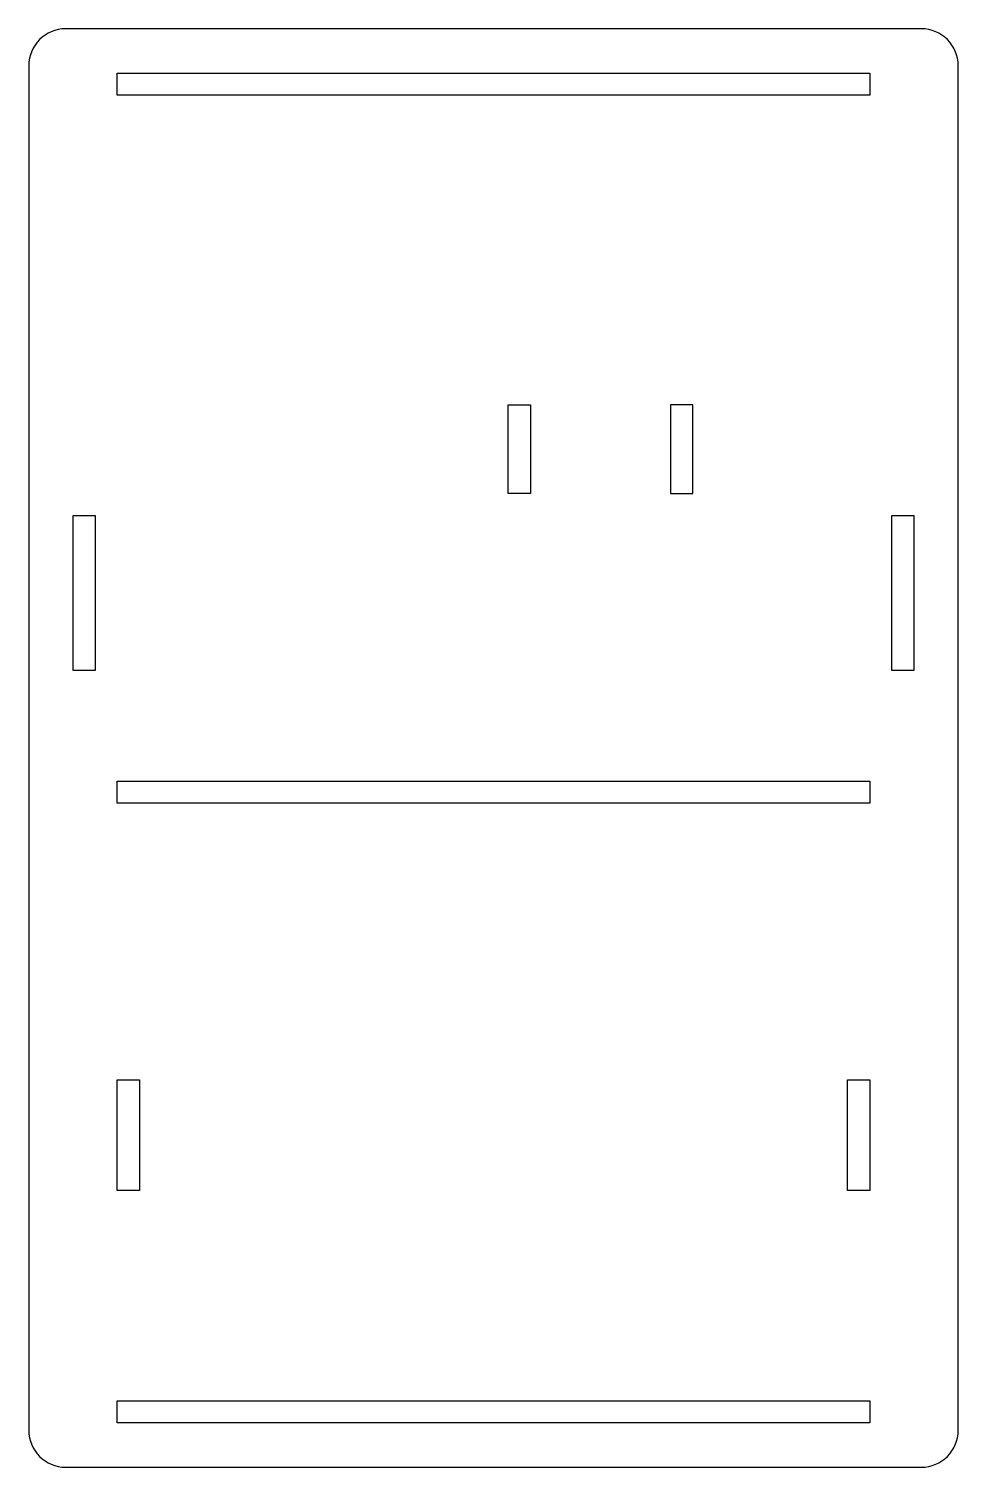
# Model space of a CAD drawing. Extents: x -63 to 63, y -186 to 9.
import ezdxf

# ---------------------------------------------------------------- set-up
doc = ezdxf.new("R2010")
doc.units = 0
doc.layers.get('0').update_dxf_attribs({"linetype": 'continuous'})

# ---------------------------------------------------------------- blocks, each defined once
blk = doc.blocks.new('BODY002')
at = {"color": 0}
for p, q in [((58, 9), (-58, 9)), ((-63, 4), (-63, -181)), ((63, -181), (63, 4)), ((-51, 3), (51, 3)), ((-51, 0), (-51, 3)), ((51, 3), (51, 0)), ((51, 0), (-51, 0)), ((2, -42), (5, -42)), ((2, -54), (2, -42)), ((5, -42), (5, -54)), ((24, -42), (24, -54)), ((27, -42), (24, -42)), ((27, -54), (27, -42)), ((5, -54), (2, -54)), ((24, -54), (27, -54)), ((-57, -57), (-54, -57)), ((-57, -78), (-57, -57)), ((-54, -57), (-54, -78)), ((54, -57), (57, -57)), ((54, -78), (54, -57)), ((57, -57), (57, -78)), ((-54, -78), (-57, -78)), ((57, -78), (54, -78)), ((-51, -93), (51, -93)), ((-51, -96), (-51, -93)), ((51, -93), (51, -96)), ((51, -96), (-51, -96)), ((-51, -133.5), (-48, -133.5)), ((-51, -148.5), (-51, -133.5)), ((-48, -133.5), (-48, -148.5)), ((48, -133.5), (51, -133.5)), ((48, -148.5), (48, -133.5)), ((51, -133.5), (51, -148.5)), ((-48, -148.5), (-51, -148.5)), ((51, -148.5), (48, -148.5)), ((-51, -177), (51, -177)), ((-51, -180), (-51, -177)), ((51, -177), (51, -180)), ((51, -180), (-51, -180)), ((-58, -186), (58, -186))]:
    blk.add_line(p, q, dxfattribs=at)
for centre, start, end in [((-58, 4), 90, -180), ((58, 4), 0, 90), ((-58, -181), -180, -90), ((58, -181), -90, 0)]:
    blk.add_arc(centre, 5, start, end, dxfattribs=at)

msp = doc.modelspace()

# ---------------------------------------------------------------- block references
at = {"color": 0}
msp.add_blockref('BODY002', (0, 0), dxfattribs=at)

doc.saveas('drawing.dxf')
